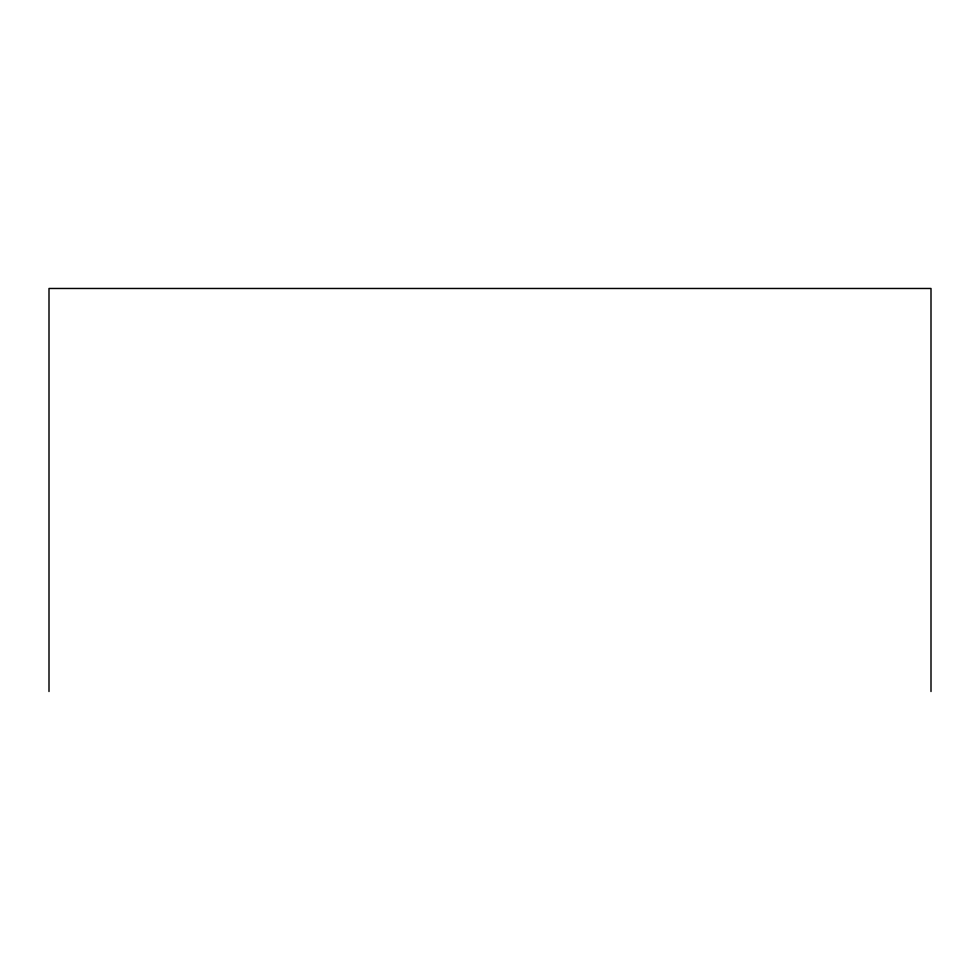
<?xml version="1.0" encoding="UTF-8"?>
<svg xmlns="http://www.w3.org/2000/svg" width="980" height="980" viewBox="0 0 980 980"><rect width="100%" height="100%" fill="white"/><g stroke="black" fill="none" stroke-linecap="round" stroke-linejoin="round"><path stroke-width="1.47" d="M931 691.525L931 288.475L49 288.475L49 691.525"/></g></svg>
